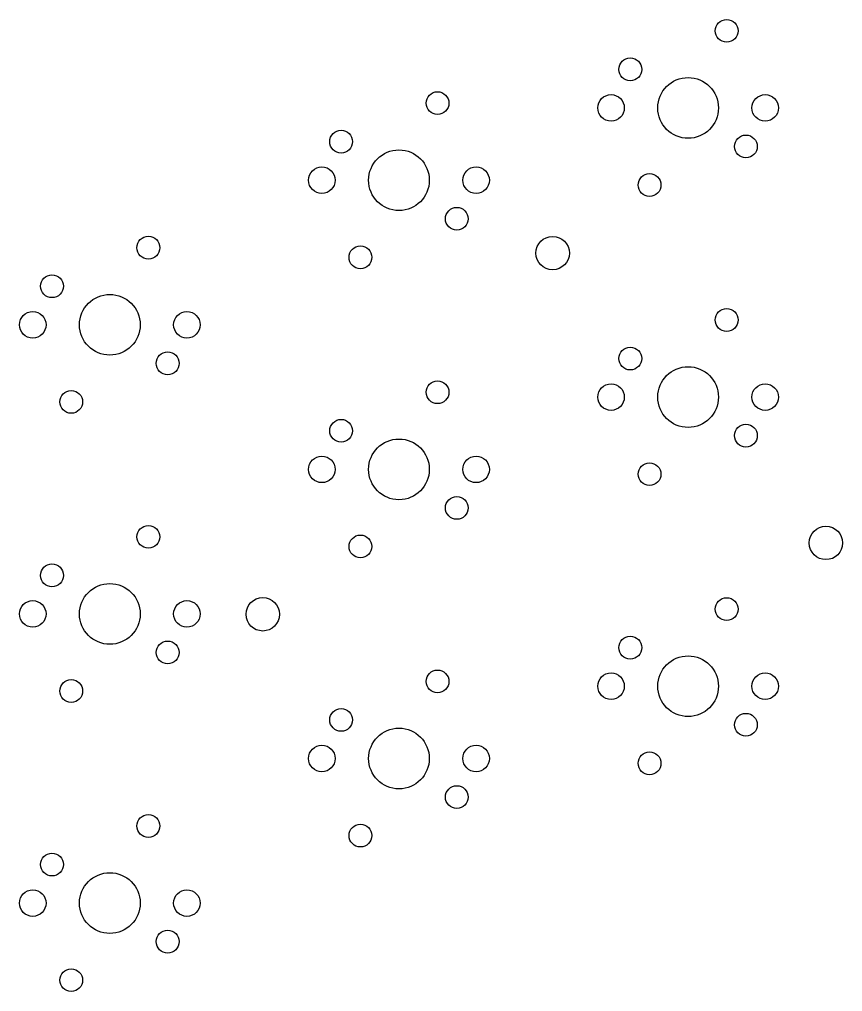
# Model space of a CAD drawing. Extents: x 101 to 222, y -128 to -44.
# Drawn here: x 101 to 155.3, y -108.5 to -44.5 of the extents above; entities that cross this region are included whole.
import ezdxf

# ---------------------------------------------------------------- set-up
doc = ezdxf.new("R2010")
doc.units = 0
doc.layers.add('BLACK', color=7, linetype='CONTINUOUS')

msp = doc.modelspace()

# ---------------------------------------------------------------- linework, layer by layer
at = {"layer": 'BLACK'}
for centre, radius in [((147.6375, -45.24375), 0.75), ((141.2875, -47.78375), 0.75), ((145.0975, -50.32375), 2), ((128.5875, -50.00625), 0.75), ((140.0175, -50.32375), 0.875), ((150.1775, -50.32375), 0.875), ((122.2375, -52.54625), 0.75), ((148.9075, -52.86375), 0.75), ((126.0475, -55.08625), 2), ((120.9675, -55.08625), 0.875), ((131.1275, -55.08625), 0.875), ((142.5575, -55.40375), 0.75), ((129.8575, -57.62625), 0.75), ((109.5375, -59.53125), 0.75), ((136.1725, -59.88625), 1.1), ((123.5075, -60.16625), 0.75), ((103.1875, -62.07125), 0.75), ((106.9975, -64.61125), 2), ((101.9175, -64.61125), 0.875), ((112.0775, -64.61125), 0.875), ((147.6375, -64.29375), 0.75), ((110.8075, -67.15125), 0.75), ((141.2875, -66.83375), 0.75), ((145.0975, -69.37375), 2), ((128.5875, -69.05625), 0.75), ((140.0175, -69.37375), 0.875), ((150.1775, -69.37375), 0.875), ((104.4575, -69.69125), 0.75), ((122.2375, -71.59625), 0.75), ((148.9075, -71.91375), 0.75), ((126.0475, -74.13625), 2), ((120.9675, -74.13625), 0.875), ((131.1275, -74.13625), 0.875), ((142.5575, -74.45375), 0.75), ((129.8575, -76.67625), 0.75), ((109.5375, -78.58125), 0.75), ((154.1725, -78.98625), 1.1), ((123.5075, -79.21625), 0.75), ((103.1875, -81.12125), 0.75), ((106.9975, -83.66125), 2), ((117.0725, -83.68625), 1.1), ((147.6375, -83.34375), 0.75), ((101.9175, -83.66125), 0.875), ((112.0775, -83.66125), 0.875), ((141.2875, -85.88375), 0.75), ((110.8075, -86.20125), 0.75), ((145.0975, -88.42375), 2), ((128.5875, -88.10625), 0.75), ((140.0175, -88.42375), 0.875), ((150.1775, -88.42375), 0.875), ((104.4575, -88.74125), 0.75), ((122.2375, -90.64625), 0.75), ((148.9075, -90.96375), 0.75), ((126.0475, -93.18625), 2), ((120.9675, -93.18625), 0.875), ((131.1275, -93.18625), 0.875), ((142.5575, -93.50375), 0.75), ((129.8575, -95.72625), 0.75), ((109.5375, -97.63125), 0.75), ((123.5075, -98.26625), 0.75), ((103.1875, -100.17125), 0.75), ((106.9975, -102.71125), 2), ((101.9175, -102.71125), 0.875), ((112.0775, -102.71125), 0.875), ((110.8075, -105.25125), 0.75), ((104.4575, -107.79125), 0.75)]:
    msp.add_circle(centre, radius, dxfattribs=at)

doc.saveas('drawing.dxf')
